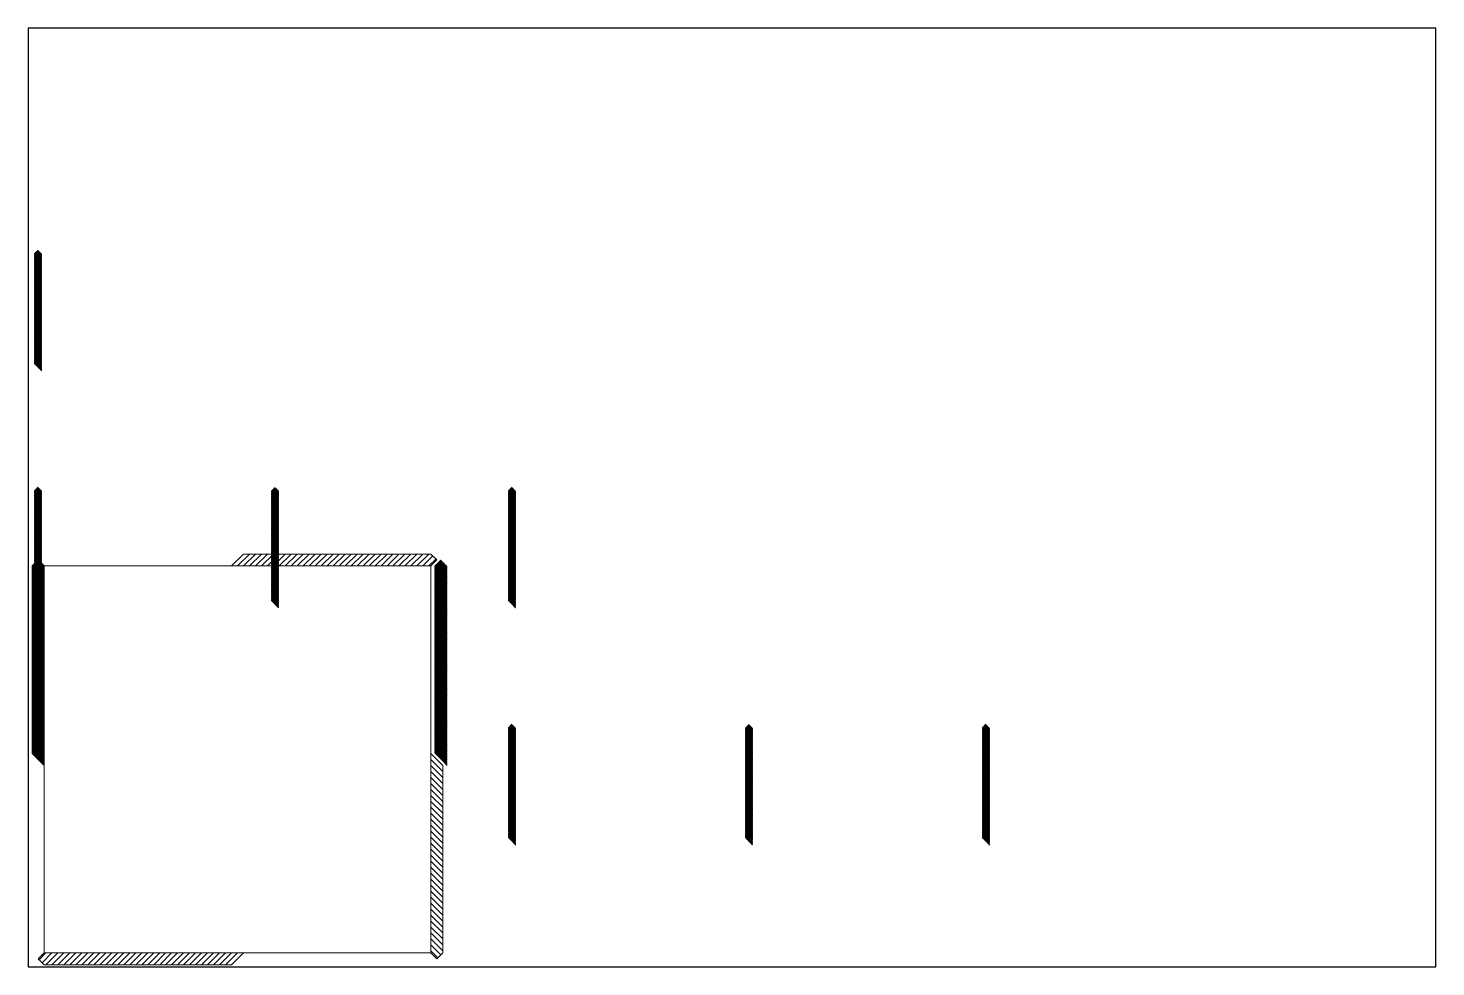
# Model space of a CAD drawing. Header units: millimetres. Extents: x -4 to 596, y -3 to 397.
import ezdxf

# ---------------------------------------------------------------- set-up
doc = ezdxf.new("R2010")
doc.units = ezdxf.units.MM
doc.layers.get('0').update_dxf_attribs({"lineweight": 25, "true_color": 0xffffff})
doc.layers.add('hach', color=7, linetype='Continuous', lineweight=13, true_color=0x000000)
doc.layers.add('layer 1', color=1, linetype='Continuous', lineweight=25, true_color=0xff0000)
pattern_1 = [(45, (0, 0), (-0.088388348, 0.088388348), [])]

msp = doc.modelspace()

# ---------------------------------------------------------------- hatches: boundary and pattern name
h = msp.add_hatch()
h.set_pattern_fill('ANSI31', color=256, scale=10, angle=30, style=0)
h.set_pattern_definition(pattern_1)
h.paths.add_polyline_path([(0, 302), (1.5, 300.5), (1.5, 250.5), (-1.5, 253.5), (-1.5, 300.5)])
h = msp.add_hatch()
h.set_pattern_fill('ANSI31', color=256, scale=10, angle=30, style=0)
h.set_pattern_definition(pattern_1)
h.paths.add_polyline_path([(0, 201), (1.5, 199.5), (1.5, 149.5), (-1.5, 152.5), (-1.5, 199.5)])
h = msp.add_hatch()
h.set_pattern_fill('ANSI31', color=256, scale=10, angle=30, style=0)
h.set_pattern_definition(pattern_1)
h.paths.add_polyline_path([(101, 201), (102.5, 199.5), (102.5, 149.5), (99.5, 152.5), (99.5, 199.5)])
h = msp.add_hatch()
h.set_pattern_fill('ANSI31', color=256, scale=10, angle=30, style=0)
h.set_pattern_definition(pattern_1)
h.paths.add_polyline_path([(202, 201), (203.5, 199.5), (203.5, 149.5), (200.5, 152.5), (200.5, 199.5)])
h = msp.add_hatch()
h.set_pattern_fill('ANSI31', color=256, scale=17, angle=30, style=0)
h.set_pattern_definition(pattern_1)
h.paths.add_polyline_path([(0, 170), (2.55, 167.45), (2.55, 82.45), (-2.55, 87.55), (-2.55, 167.45)])
h = msp.add_hatch()
h.set_pattern_fill('ANSI31', color=256, scale=17, angle=30, style=0)
h.set_pattern_definition(pattern_1)
h.paths.add_polyline_path([(171.7, 170), (174.25, 167.45), (174.25, 82.45), (169.15, 87.55), (169.15, 167.45)])
h = msp.add_hatch()
h.set_pattern_fill('ANSI31', color=256, scale=10, angle=30, style=0)
h.set_pattern_definition(pattern_1)
h.paths.add_polyline_path([(202, 100), (203.5, 98.5), (203.5, 48.5), (200.5, 51.5), (200.5, 98.5)])
h = msp.add_hatch()
h.set_pattern_fill('ANSI31', color=256, scale=10, angle=30, style=0)
h.set_pattern_definition(pattern_1)
h.paths.add_polyline_path([(303, 100), (304.5, 98.5), (304.5, 48.5), (301.5, 51.5), (301.5, 98.5)])
h = msp.add_hatch()
h.set_pattern_fill('ANSI31', color=256, scale=10, angle=30, style=0)
h.set_pattern_definition(pattern_1)
h.paths.add_polyline_path([(404, 100), (405.5, 98.5), (405.5, 48.5), (402.5, 51.5), (402.5, 98.5)])

# ---------------------------------------------------------------- linework, layer by layer
at = {"lineweight": 13}
for p, q in [((0, 170), (-2.55, 167.45)), ((0, 170), (2.55, 167.45)), ((82.45, 167.45), (87.55, 172.55)), ((87.55, 172.55), (167.45, 172.55)), ((170, 170), (167.45, 172.55)), ((167.45, 167.45), (170, 170)), ((-2.55, 87.55), (-2.55, 167.45)), ((82.45, 167.45), (2.55, 167.45)), ((167.45, 167.45), (167.45, 87.55)), ((-2.55, 87.55), (2.55, 82.45)), ((172.55, 82.45), (167.45, 87.55)), ((2.55, 2.55), (2.55, 82.45)), ((172.55, 82.45), (172.55, 2.55)), ((0, 0), (2.55, 2.55)), ((0, 0), (2.55, -2.55)), ((87.55, 2.55), (82.45, -2.55)), ((87.55, 2.55), (167.45, 2.55)), ((170, 0), (167.45, 2.55)), ((170, 0), (172.55, 2.55)), ((2.55, -2.55), (82.45, -2.55))]:
    msp.add_line(p, q, dxfattribs=at)
at = {"layer": 'hach', "lineweight": 13}
for p, q in [((-1.7, 168.3), (2.55, 164.05)), ((-0.42, 169.58), (2.55, 166.6)), ((87.55, 172.55), (82.45, 167.45)), ((87.55, 172.55), (82.45, 167.45)), ((90.1, 172.55), (85, 167.45)), ((92.65, 172.55), (87.55, 167.45)), ((95.2, 172.55), (90.1, 167.45)), ((97.75, 172.55), (92.65, 167.45)), ((100.3, 172.55), (95.2, 167.45)), ((102.85, 172.55), (97.75, 167.45)), ((105.4, 172.55), (100.3, 167.45)), ((107.95, 172.55), (102.85, 167.45)), ((110.5, 172.55), (105.4, 167.45)), ((113.05, 172.55), (107.95, 167.45)), ((115.6, 172.55), (110.5, 167.45)), ((118.15, 172.55), (113.05, 167.45)), ((120.7, 172.55), (115.6, 167.45)), ((123.25, 172.55), (118.15, 167.45)), ((125.8, 172.55), (120.7, 167.45)), ((128.35, 172.55), (123.25, 167.45)), ((130.9, 172.55), (125.8, 167.45)), ((133.45, 172.55), (128.35, 167.45)), ((136, 172.55), (130.9, 167.45)), ((138.55, 172.55), (133.45, 167.45)), ((141.1, 172.55), (136, 167.45)), ((143.65, 172.55), (138.55, 167.45)), ((146.2, 172.55), (141.1, 167.45)), ((148.75, 172.55), (143.65, 167.45)), ((151.3, 172.55), (146.2, 167.45)), ((153.85, 172.55), (148.75, 167.45)), ((156.4, 172.55), (151.3, 167.45)), ((158.95, 172.55), (153.85, 167.45)), ((161.5, 172.55), (156.4, 167.45)), ((164.05, 172.55), (158.95, 167.45)), ((166.6, 172.55), (161.5, 167.45)), ((168.3, 171.7), (164.05, 167.45)), ((169.58, 170.42), (166.6, 167.45)), ((-2.55, 166.6), (2.55, 161.5)), ((-2.55, 164.05), (2.55, 158.95)), ((-2.55, 161.5), (2.55, 156.4)), ((-2.55, 158.95), (2.55, 153.85)), ((-2.55, 156.4), (2.55, 151.3)), ((-2.55, 153.85), (2.55, 148.75)), ((-2.55, 151.3), (2.55, 146.2)), ((-2.55, 148.75), (2.55, 143.65)), ((-2.55, 146.2), (2.55, 141.1)), ((-2.55, 143.65), (2.55, 138.55)), ((-2.55, 141.1), (2.55, 136)), ((-2.55, 138.55), (2.55, 133.45)), ((-2.55, 136), (2.55, 130.9)), ((-2.55, 133.45), (2.55, 128.35)), ((-2.55, 130.9), (2.55, 125.8)), ((-2.55, 128.35), (2.55, 123.25)), ((-2.55, 125.8), (2.55, 120.7)), ((-2.55, 123.25), (2.55, 118.15)), ((-2.55, 120.7), (2.55, 115.6)), ((-2.55, 118.15), (2.55, 113.05)), ((-2.55, 115.6), (2.55, 110.5)), ((-2.55, 113.05), (2.55, 107.95)), ((-2.55, 110.5), (2.55, 105.4)), ((-2.55, 107.95), (2.55, 102.85)), ((-2.55, 105.4), (2.55, 100.3)), ((-2.55, 102.85), (2.55, 97.75)), ((-2.55, 100.3), (2.55, 95.2)), ((-2.55, 97.75), (2.55, 92.65)), ((-2.55, 95.2), (2.55, 90.1)), ((-2.55, 92.65), (2.55, 87.55)), ((-2.55, 90.1), (2.55, 85)), ((172.55, 82.45), (167.45, 87.55)), ((172.55, 79.9), (167.45, 85)), ((172.55, 77.35), (167.45, 82.45)), ((172.55, 74.8), (167.45, 79.9)), ((172.55, 72.25), (167.45, 77.35)), ((172.55, 69.7), (167.45, 74.8)), ((172.55, 67.15), (167.45, 72.25)), ((172.55, 64.6), (167.45, 69.7)), ((172.55, 62.05), (167.45, 67.15)), ((172.55, 59.5), (167.45, 64.6)), ((172.55, 56.95), (167.45, 62.05)), ((172.55, 54.4), (167.45, 59.5)), ((172.55, 51.85), (167.45, 56.95)), ((172.55, 49.3), (167.45, 54.4)), ((172.55, 46.75), (167.45, 51.85)), ((172.55, 44.2), (167.45, 49.3)), ((172.55, 41.65), (167.45, 46.75)), ((172.55, 39.1), (167.45, 44.2)), ((172.55, 36.55), (167.45, 41.65)), ((172.55, 34), (167.45, 39.1)), ((172.55, 31.45), (167.45, 36.55)), ((172.55, 28.9), (167.45, 34)), ((172.55, 26.35), (167.45, 31.45)), ((172.55, 23.8), (167.45, 28.9)), ((172.55, 21.25), (167.45, 26.35)), ((172.55, 18.7), (167.45, 23.8)), ((172.55, 16.15), (167.45, 21.25)), ((172.55, 13.6), (167.45, 18.7)), ((172.55, 11.05), (167.45, 16.15)), ((172.55, 8.5), (167.45, 13.6)), ((172.55, 5.95), (167.45, 11.05)), ((172.55, 3.4), (167.45, 8.5)), ((0.42, -0.42), (3.4, 2.55)), ((1.7, -1.7), (5.95, 2.55)), ((3.4, -2.55), (8.5, 2.55)), ((5.95, -2.55), (11.05, 2.55)), ((8.5, -2.55), (13.6, 2.55)), ((11.05, -2.55), (16.15, 2.55)), ((13.6, -2.55), (18.7, 2.55)), ((16.15, -2.55), (21.25, 2.55)), ((18.7, -2.55), (23.8, 2.55)), ((21.25, -2.55), (26.35, 2.55)), ((23.8, -2.55), (28.9, 2.55)), ((26.35, -2.55), (31.45, 2.55)), ((28.9, -2.55), (34, 2.55)), ((31.45, -2.55), (36.55, 2.55)), ((34, -2.55), (39.1, 2.55)), ((36.55, -2.55), (41.65, 2.55)), ((39.1, -2.55), (44.2, 2.55)), ((41.65, -2.55), (46.75, 2.55)), ((44.2, -2.55), (49.3, 2.55)), ((46.75, -2.55), (51.85, 2.55)), ((49.3, -2.55), (54.4, 2.55)), ((51.85, -2.55), (56.95, 2.55)), ((54.4, -2.55), (59.5, 2.55)), ((56.95, -2.55), (62.05, 2.55)), ((59.5, -2.55), (64.6, 2.55)), ((62.05, -2.55), (67.15, 2.55)), ((64.6, -2.55), (69.7, 2.55)), ((67.15, -2.55), (72.25, 2.55)), ((69.7, -2.55), (74.8, 2.55)), ((72.25, -2.55), (77.35, 2.55)), ((74.8, -2.55), (79.9, 2.55)), ((77.35, -2.55), (82.45, 2.55)), ((79.9, -2.55), (85, 2.55)), ((82.45, -2.55), (87.55, 2.55)), ((171.7, 1.7), (167.45, 5.95)), ((170.42, 0.42), (167.45, 3.4))]:
    msp.add_line(p, q, dxfattribs=at)
at = {"layer": 'hach'}
for p, q in [((2.55, 167.45), (2.55, 82.45)), ((167.45, 167.45), (82.45, 167.45)), ((167.45, 2.55), (167.45, 87.55)), ((2.55, 2.55), (87.55, 2.55))]:
    msp.add_line(p, q, dxfattribs=at)
at = {"layer": 'layer 1'}
for p, q in [((595.8, 396.63), (-4.2, 396.63)), ((-4.2, 396.63), (-4.2, -3.37)), ((595.8, -3.37), (595.8, 396.63)), ((-4.2, -3.37), (595.8, -3.37))]:
    msp.add_line(p, q, dxfattribs=at)

doc.saveas('drawing.dxf')
